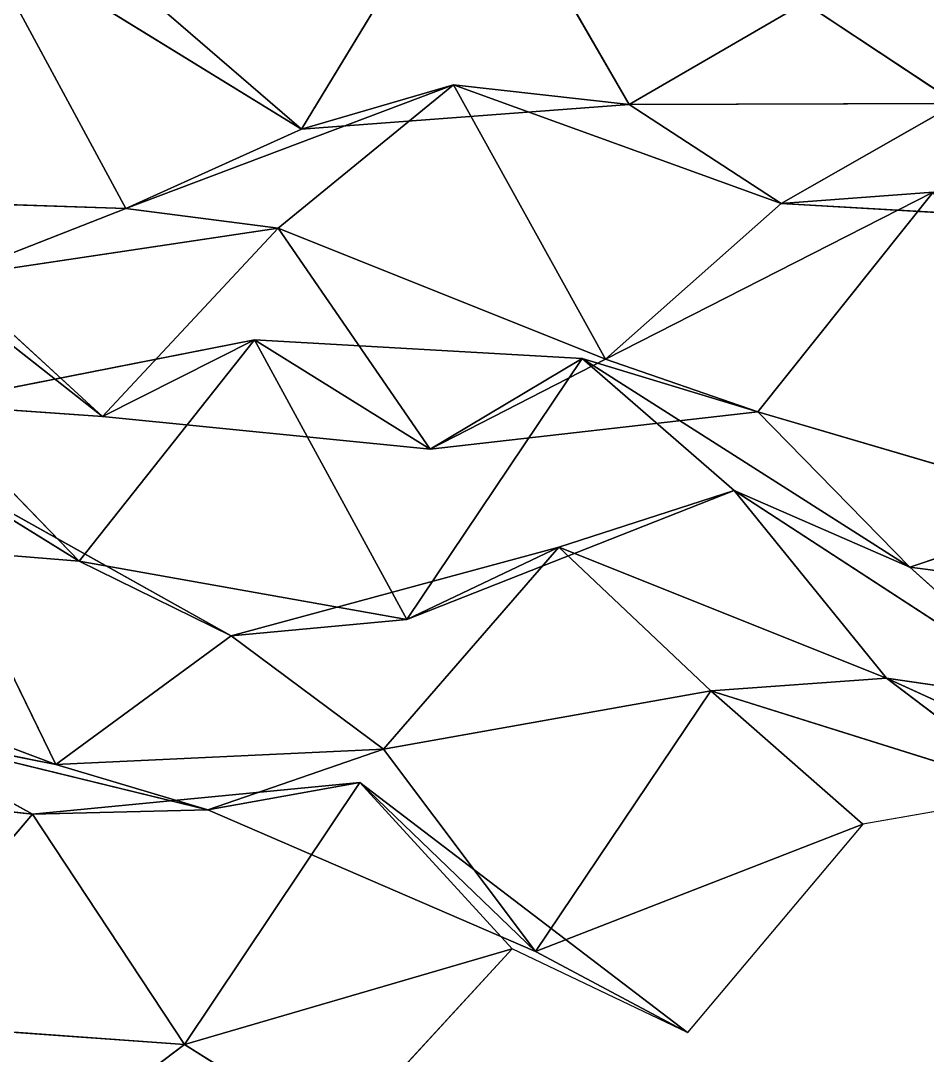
# Model space of a CAD drawing. Header units: metres. Extents: x -3703 to 431, y -1555 to 134.
# Drawn here: x -3202 to -3132.7, y -1477.3 to -1398.2 of the extents above; entities that cross this region are included whole.
import ezdxf

# ---------------------------------------------------------------- set-up
doc = ezdxf.new("R2010")
doc.units = ezdxf.units.M

msp = doc.modelspace()

# ---------------------------------------------------------------- linework, layer by layer
for p, q in [((-3167.1667, -1384.4323, -7152.6978), (-3180.5833, -1406.526, -7175.253)), ((-3180.5833, -1406.526, -7175.253), (-3167.1667, -1384.4323, -7152.6978)), ((-3167.1667, -1384.4323, -7152.6978), (-3155.5393, -1404.623, -7188.51)), ((-3155.5393, -1404.623, -7188.51), (-3167.1667, -1384.4323, -7152.6978)), ((-3180.5833, -1406.526, -7175.253), (-3205.6272, -1391.0928, -7165.8726)), ((-3205.6272, -1391.0928, -7165.8726), (-3193.9998, -1412.5881, -7201.3926)), ((-3193.9998, -1412.5881, -7201.3926), (-3205.6272, -1391.0928, -7165.8726)), ((-3205.6272, -1391.0928, -7165.8726), (-3180.5833, -1406.526, -7175.253)), ((-3192.2107, -1396.4636, -7137.1763), (-3180.5833, -1406.526, -7175.253)), ((-3180.5833, -1406.526, -7175.253), (-3192.2107, -1396.4636, -7137.1763)), ((-3142.1228, -1396.8628, -7162.7495), (-3155.5393, -1404.623, -7188.51)), ((-3155.5393, -1404.623, -7188.51), (-3142.1228, -1396.8628, -7162.7495)), ((-3142.1228, -1396.8628, -7162.7495), (-3130.4954, -1404.5444, -7201.3584)), ((-3130.4954, -1404.5444, -7201.3584), (-3142.1228, -1396.8628, -7162.7495)), ((-3168.9558, -1403.1141, -7216.3423), (-3193.9998, -1412.5881, -7201.3926)), ((-3193.9998, -1412.5881, -7201.3926), (-3168.9558, -1403.1141, -7216.3423)), ((-3168.9558, -1403.1141, -7216.3423), (-3182.372, -1414.0928, -7241.3833)), ((-3182.372, -1414.0928, -7241.3833), (-3168.9558, -1403.1141, -7216.3423)), ((-3180.5833, -1406.526, -7175.253), (-3168.9558, -1403.1141, -7216.3423)), ((-3168.9558, -1403.1141, -7216.3423), (-3180.5833, -1406.526, -7175.253)), ((-3155.5393, -1404.623, -7188.51), (-3168.9558, -1403.1141, -7216.3423)), ((-3143.9119, -1412.2, -7227.142), (-3168.9558, -1403.1141, -7216.3423)), ((-3168.9558, -1403.1141, -7216.3423), (-3155.5393, -1404.623, -7188.51)), ((-3168.9558, -1403.1141, -7216.3423), (-3157.3281, -1424.1038, -7251.976)), ((-3157.3281, -1424.1038, -7251.976), (-3168.9558, -1403.1141, -7216.3423)), ((-3168.9558, -1403.1141, -7216.3423), (-3143.9119, -1412.2, -7227.142)), ((-3155.5393, -1404.623, -7188.51), (-3180.5833, -1406.526, -7175.253)), ((-3180.5833, -1406.526, -7175.253), (-3155.5393, -1404.623, -7188.51)), ((-3130.4954, -1404.5444, -7201.3584), (-3155.5393, -1404.623, -7188.51)), ((-3155.5393, -1404.623, -7188.51), (-3130.4954, -1404.5444, -7201.3584)), ((-3155.5393, -1404.623, -7188.51), (-3143.9119, -1412.2, -7227.142)), ((-3143.9119, -1412.2, -7227.142), (-3155.5393, -1404.623, -7188.51)), ((-3130.4954, -1404.5444, -7201.3584), (-3143.9119, -1412.2, -7227.142)), ((-3143.9119, -1412.2, -7227.142), (-3130.4954, -1404.5444, -7201.3584)), ((-3180.5833, -1406.526, -7175.253), (-3193.9998, -1412.5881, -7201.3926)), ((-3193.9998, -1412.5881, -7201.3926), (-3180.5833, -1406.526, -7175.253)), ((-3195.7886, -1428.4863, -7265.66), (-3220.8325, -1408.8195, -7257.2266)), ((-3220.8325, -1408.8195, -7257.2266), (-3195.7886, -1428.4863, -7265.66)), ((-3132.2842, -1411.3434, -7267.6606), (-3157.3281, -1424.1038, -7251.976)), ((-3157.3281, -1424.1038, -7251.976), (-3132.2842, -1411.3434, -7267.6606)), ((-3132.2842, -1411.3434, -7267.6606), (-3145.7007, -1428.1268, -7291.403)), ((-3145.7007, -1428.1268, -7291.403), (-3132.2842, -1411.3434, -7267.6606)), ((-3143.9119, -1412.2, -7227.142), (-3132.2842, -1411.3434, -7267.6606)), ((-3132.2842, -1411.3434, -7267.6606), (-3143.9119, -1412.2, -7227.142)), ((-3193.9998, -1412.5881, -7201.3926), (-3219.0437, -1411.763, -7188.746)), ((-3219.0437, -1411.763, -7188.746), (-3193.9998, -1412.5881, -7201.3926)), ((-3143.9119, -1412.2, -7227.142), (-3157.3281, -1424.1038, -7251.976)), ((-3157.3281, -1424.1038, -7251.976), (-3143.9119, -1412.2, -7227.142)), ((-3118.868, -1413.6476, -7239.6494), (-3143.9119, -1412.2, -7227.142)), ((-3143.9119, -1412.2, -7227.142), (-3118.868, -1413.6476, -7239.6494)), ((-3193.9998, -1412.5881, -7201.3926), (-3207.416, -1417.841, -7227.714)), ((-3207.416, -1417.841, -7227.714), (-3193.9998, -1412.5881, -7201.3926)), ((-3193.9998, -1412.5881, -7201.3926), (-3182.372, -1414.0928, -7241.3833)), ((-3182.372, -1414.0928, -7241.3833), (-3193.9998, -1412.5881, -7201.3926)), ((-3182.372, -1414.0928, -7241.3833), (-3207.416, -1417.841, -7227.714)), ((-3207.416, -1417.841, -7227.714), (-3182.372, -1414.0928, -7241.3833)), ((-3182.372, -1414.0928, -7241.3833), (-3195.7886, -1428.4863, -7265.66)), ((-3195.7886, -1428.4863, -7265.66), (-3182.372, -1414.0928, -7241.3833)), ((-3157.3281, -1424.1038, -7251.976), (-3182.372, -1414.0928, -7241.3833)), ((-3182.372, -1414.0928, -7241.3833), (-3170.7446, -1430.9879, -7277.932)), ((-3170.7446, -1430.9879, -7277.932), (-3182.372, -1414.0928, -7241.3833)), ((-3182.372, -1414.0928, -7241.3833), (-3157.3281, -1424.1038, -7251.976)), ((-3207.416, -1417.841, -7227.714), (-3195.7886, -1428.4863, -7265.66)), ((-3195.7886, -1428.4863, -7265.66), (-3207.416, -1417.841, -7227.714)), ((-3184.161, -1422.6172, -7307.2993), (-3209.2048, -1427.5541, -7293.364)), ((-3209.2048, -1427.5541, -7293.364), (-3184.161, -1422.6172, -7307.2993)), ((-3184.161, -1422.6172, -7307.2993), (-3197.5774, -1439.5593, -7331.006)), ((-3197.5774, -1439.5593, -7331.006), (-3184.161, -1422.6172, -7307.2993)), ((-3195.7886, -1428.4863, -7265.66), (-3184.161, -1422.6172, -7307.2993)), ((-3184.161, -1422.6172, -7307.2993), (-3195.7886, -1428.4863, -7265.66)), ((-3170.7446, -1430.9879, -7277.932), (-3184.161, -1422.6172, -7307.2993)), ((-3159.117, -1424.0536, -7319.809), (-3184.161, -1422.6172, -7307.2993)), ((-3184.161, -1422.6172, -7307.2993), (-3170.7446, -1430.9879, -7277.932)), ((-3184.161, -1422.6172, -7307.2993), (-3172.5334, -1444.0096, -7342.8423)), ((-3172.5334, -1444.0096, -7342.8423), (-3184.161, -1422.6172, -7307.2993)), ((-3184.161, -1422.6172, -7307.2993), (-3159.117, -1424.0536, -7319.809)), ((-3159.117, -1424.0536, -7319.809), (-3172.5334, -1444.0096, -7342.8423)), ((-3172.5334, -1444.0096, -7342.8423), (-3159.117, -1424.0536, -7319.809)), ((-3170.7446, -1430.9879, -7277.932), (-3159.117, -1424.0536, -7319.809)), ((-3159.117, -1424.0536, -7319.809), (-3170.7446, -1430.9879, -7277.932)), ((-3157.3281, -1424.1038, -7251.976), (-3170.7446, -1430.9879, -7277.932)), ((-3170.7446, -1430.9879, -7277.932), (-3157.3281, -1424.1038, -7251.976)), ((-3145.7007, -1428.1268, -7291.403), (-3159.117, -1424.0536, -7319.809)), ((-3134.073, -1440.0182, -7329.0703), (-3159.117, -1424.0536, -7319.809)), ((-3159.117, -1424.0536, -7319.809), (-3145.7007, -1428.1268, -7291.403)), ((-3159.117, -1424.0536, -7319.809), (-3147.4895, -1434.1487, -7357.8784)), ((-3147.4895, -1434.1487, -7357.8784), (-3159.117, -1424.0536, -7319.809)), ((-3159.117, -1424.0536, -7319.809), (-3134.073, -1440.0182, -7329.0703)), ((-3157.3281, -1424.1038, -7251.976), (-3145.7007, -1428.1268, -7291.403)), ((-3145.7007, -1428.1268, -7291.403), (-3157.3281, -1424.1038, -7251.976)), ((-3195.7886, -1428.4863, -7265.66), (-3209.2048, -1427.5541, -7293.364)), ((-3209.2048, -1427.5541, -7293.364), (-3195.7886, -1428.4863, -7265.66)), ((-3209.2048, -1427.5541, -7293.364), (-3197.5774, -1439.5593, -7331.006)), ((-3197.5774, -1439.5593, -7331.006), (-3209.2048, -1427.5541, -7293.364)), ((-3145.7007, -1428.1268, -7291.403), (-3170.7446, -1430.9879, -7277.932)), ((-3170.7446, -1430.9879, -7277.932), (-3145.7007, -1428.1268, -7291.403)), ((-3120.6567, -1435.4927, -7302.587), (-3145.7007, -1428.1268, -7291.403)), ((-3145.7007, -1428.1268, -7291.403), (-3134.073, -1440.0182, -7329.0703)), ((-3134.073, -1440.0182, -7329.0703), (-3145.7007, -1428.1268, -7291.403)), ((-3145.7007, -1428.1268, -7291.403), (-3120.6567, -1435.4927, -7302.587)), ((-3170.7446, -1430.9879, -7277.932), (-3195.7886, -1428.4863, -7265.66)), ((-3195.7886, -1428.4863, -7265.66), (-3170.7446, -1430.9879, -7277.932)), ((-3197.5774, -1439.5593, -7331.006), (-3210.994, -1431.2631, -7360.3564)), ((-3185.95, -1445.27, -7370.0557), (-3210.994, -1431.2631, -7360.3564)), ((-3210.994, -1431.2631, -7360.3564), (-3197.5774, -1439.5593, -7331.006)), ((-3210.994, -1431.2631, -7360.3564), (-3199.3662, -1455.0947, -7395.3545)), ((-3199.3662, -1455.0947, -7395.3545), (-3210.994, -1431.2631, -7360.3564)), ((-3210.994, -1431.2631, -7360.3564), (-3185.95, -1445.27, -7370.0557)), ((-3147.4895, -1434.1487, -7357.8784), (-3172.5334, -1444.0096, -7342.8423)), ((-3172.5334, -1444.0096, -7342.8423), (-3147.4895, -1434.1487, -7357.8784)), ((-3147.4895, -1434.1487, -7357.8784), (-3160.906, -1438.4863, -7384.404)), ((-3160.906, -1438.4863, -7384.404), (-3147.4895, -1434.1487, -7357.8784)), ((-3134.073, -1440.0182, -7329.0703), (-3147.4895, -1434.1487, -7357.8784)), ((-3122.4456, -1450.4674, -7367.0605), (-3147.4895, -1434.1487, -7357.8784)), ((-3147.4895, -1434.1487, -7357.8784), (-3134.073, -1440.0182, -7329.0703)), ((-3147.4895, -1434.1487, -7357.8784), (-3135.862, -1448.4913, -7394.9976)), ((-3135.862, -1448.4913, -7394.9976), (-3147.4895, -1434.1487, -7357.8784)), ((-3147.4895, -1434.1487, -7357.8784), (-3122.4456, -1450.4674, -7367.0605)), ((-3120.6567, -1435.4927, -7302.587), (-3134.073, -1440.0182, -7329.0703)), ((-3134.073, -1440.0182, -7329.0703), (-3120.6567, -1435.4927, -7302.587)), ((-3197.5774, -1439.5593, -7331.006), (-3222.6213, -1437.5109, -7318.633)), ((-3222.6213, -1437.5109, -7318.633), (-3197.5774, -1439.5593, -7331.006)), ((-3160.906, -1438.4863, -7384.404), (-3185.95, -1445.27, -7370.0557)), ((-3185.95, -1445.27, -7370.0557), (-3160.906, -1438.4863, -7384.404)), ((-3160.906, -1438.4863, -7384.404), (-3174.3223, -1453.9323, -7408.446)), ((-3174.3223, -1453.9323, -7408.446), (-3160.906, -1438.4863, -7384.404)), ((-3172.5334, -1444.0096, -7342.8423), (-3160.906, -1438.4863, -7384.404)), ((-3160.906, -1438.4863, -7384.404), (-3172.5334, -1444.0096, -7342.8423)), ((-3135.862, -1448.4913, -7394.9976), (-3160.906, -1438.4863, -7384.404)), ((-3160.906, -1438.4863, -7384.404), (-3149.2783, -1449.4792, -7422.2725)), ((-3149.2783, -1449.4792, -7422.2725), (-3160.906, -1438.4863, -7384.404)), ((-3160.906, -1438.4863, -7384.404), (-3135.862, -1448.4913, -7394.9976)), ((-3172.5334, -1444.0096, -7342.8423), (-3197.5774, -1439.5593, -7331.006)), ((-3197.5774, -1439.5593, -7331.006), (-3185.95, -1445.27, -7370.0557)), ((-3185.95, -1445.27, -7370.0557), (-3197.5774, -1439.5593, -7331.006)), ((-3197.5774, -1439.5593, -7331.006), (-3172.5334, -1444.0096, -7342.8423)), ((-3109.029, -1443.2855, -7341.1714), (-3134.073, -1440.0182, -7329.0703)), ((-3134.073, -1440.0182, -7329.0703), (-3122.4456, -1450.4674, -7367.0605)), ((-3122.4456, -1450.4674, -7367.0605), (-3134.073, -1440.0182, -7329.0703)), ((-3134.073, -1440.0182, -7329.0703), (-3109.029, -1443.2855, -7341.1714)), ((-3172.5334, -1444.0096, -7342.8423), (-3185.95, -1445.27, -7370.0557)), ((-3185.95, -1445.27, -7370.0557), (-3172.5334, -1444.0096, -7342.8423)), ((-3185.95, -1445.27, -7370.0557), (-3199.3662, -1455.0947, -7395.3545)), ((-3199.3662, -1455.0947, -7395.3545), (-3185.95, -1445.27, -7370.0557)), ((-3185.95, -1445.27, -7370.0557), (-3174.3223, -1453.9323, -7408.446)), ((-3174.3223, -1453.9323, -7408.446), (-3185.95, -1445.27, -7370.0557)), ((-3199.3662, -1455.0947, -7395.3545), (-3224.4102, -1445.6719, -7384.6304)), ((-3224.4102, -1445.6719, -7384.6304), (-3199.3662, -1455.0947, -7395.3545)), ((-3135.862, -1448.4913, -7394.9976), (-3149.2783, -1449.4792, -7422.2725)), ((-3149.2783, -1449.4792, -7422.2725), (-3135.862, -1448.4913, -7394.9976)), ((-3122.4456, -1450.4674, -7367.0605), (-3135.862, -1448.4913, -7394.9976)), ((-3110.818, -1459.9589, -7405.2646), (-3135.862, -1448.4913, -7394.9976)), ((-3135.862, -1448.4913, -7394.9976), (-3122.4456, -1450.4674, -7367.0605)), ((-3135.862, -1448.4913, -7394.9976), (-3124.2344, -1457.326, -7433.349)), ((-3124.2344, -1457.326, -7433.349), (-3135.862, -1448.4913, -7394.9976)), ((-3135.862, -1448.4913, -7394.9976), (-3110.818, -1459.9589, -7405.2646)), ((-3149.2783, -1449.4792, -7422.2725), (-3174.3223, -1453.9323, -7408.446)), ((-3174.3223, -1453.9323, -7408.446), (-3149.2783, -1449.4792, -7422.2725)), ((-3149.2783, -1449.4792, -7422.2725), (-3162.6948, -1469.4049, -7445.3125)), ((-3162.6948, -1469.4049, -7445.3125), (-3149.2783, -1449.4792, -7422.2725)), ((-3124.2344, -1457.326, -7433.349), (-3149.2783, -1449.4792, -7422.2725)), ((-3149.2783, -1449.4792, -7422.2725), (-3137.651, -1459.6642, -7460.322)), ((-3137.651, -1459.6642, -7460.322), (-3149.2783, -1449.4792, -7422.2725)), ((-3149.2783, -1449.4792, -7422.2725), (-3124.2344, -1457.326, -7433.349)), ((-3199.3662, -1455.0947, -7395.3545), (-3212.7827, -1452.4641, -7423.438)), ((-3187.7388, -1458.569, -7434.9043), (-3212.7827, -1452.4641, -7423.438)), ((-3212.7827, -1452.4641, -7423.438), (-3199.3662, -1455.0947, -7395.3545)), ((-3212.7827, -1452.4641, -7423.438), (-3201.1553, -1458.8953, -7462.3267)), ((-3201.1553, -1458.8953, -7462.3267), (-3212.7827, -1452.4641, -7423.438)), ((-3212.7827, -1452.4641, -7423.438), (-3187.7388, -1458.569, -7434.9043)), ((-3174.3223, -1453.9323, -7408.446), (-3199.3662, -1455.0947, -7395.3545)), ((-3199.3662, -1455.0947, -7395.3545), (-3174.3223, -1453.9323, -7408.446)), ((-3174.3223, -1453.9323, -7408.446), (-3187.7388, -1458.569, -7434.9043)), ((-3187.7388, -1458.569, -7434.9043), (-3174.3223, -1453.9323, -7408.446)), ((-3174.3223, -1453.9323, -7408.446), (-3162.6948, -1469.4049, -7445.3125)), ((-3162.6948, -1469.4049, -7445.3125), (-3174.3223, -1453.9323, -7408.446)), ((-3199.3662, -1455.0947, -7395.3545), (-3187.7388, -1458.569, -7434.9043)), ((-3187.7388, -1458.569, -7434.9043), (-3199.3662, -1455.0947, -7395.3545)), ((-3201.1553, -1458.8953, -7462.3267), (-3226.1992, -1456.1876, -7450.101)), ((-3226.1992, -1456.1876, -7450.101), (-3201.1553, -1458.8953, -7462.3267)), ((-3176.1113, -1456.4792, -7475.698), (-3201.1553, -1458.8953, -7462.3267)), ((-3201.1553, -1458.8953, -7462.3267), (-3176.1113, -1456.4792, -7475.698)), ((-3176.1113, -1456.4792, -7475.698), (-3189.5276, -1476.5232, -7498.7114)), ((-3189.5276, -1476.5232, -7498.7114), (-3176.1113, -1456.4792, -7475.698)), ((-3187.7388, -1458.569, -7434.9043), (-3176.1113, -1456.4792, -7475.698)), ((-3176.1113, -1456.4792, -7475.698), (-3187.7388, -1458.569, -7434.9043)), ((-3162.6948, -1469.4049, -7445.3125), (-3176.1113, -1456.4792, -7475.698)), ((-3151.0674, -1475.5924, -7484.2554), (-3176.1113, -1456.4792, -7475.698)), ((-3176.1113, -1456.4792, -7475.698), (-3162.6948, -1469.4049, -7445.3125)), ((-3176.1113, -1456.4792, -7475.698), (-3164.4836, -1469.2146, -7513.177)), ((-3164.4836, -1469.2146, -7513.177), (-3176.1113, -1456.4792, -7475.698)), ((-3176.1113, -1456.4792, -7475.698), (-3151.0674, -1475.5924, -7484.2554)), ((-3124.2344, -1457.326, -7433.349), (-3137.651, -1459.6642, -7460.322)), ((-3201.1553, -1458.8953, -7462.3267), (-3214.5715, -1474.7175, -7486.284)), ((-3214.5715, -1474.7175, -7486.284), (-3201.1553, -1458.8953, -7462.3267)), ((-3187.7388, -1458.569, -7434.9043), (-3201.1553, -1458.8953, -7462.3267)), ((-3201.1553, -1458.8953, -7462.3267), (-3187.7388, -1458.569, -7434.9043)), ((-3201.1553, -1458.8953, -7462.3267), (-3189.5276, -1476.5232, -7498.7114)), ((-3189.5276, -1476.5232, -7498.7114), (-3201.1553, -1458.8953, -7462.3267)), ((-3162.6948, -1469.4049, -7445.3125), (-3187.7388, -1458.569, -7434.9043)), ((-3187.7388, -1458.569, -7434.9043), (-3162.6948, -1469.4049, -7445.3125)), ((-3137.651, -1459.6642, -7460.322), (-3162.6948, -1469.4049, -7445.3125)), ((-3162.6948, -1469.4049, -7445.3125), (-3137.651, -1459.6642, -7460.322)), ((-3137.651, -1459.6642, -7460.322), (-3151.0674, -1475.5924, -7484.2554)), ((-3164.4836, -1469.2146, -7513.177), (-3189.5276, -1476.5232, -7498.7114)), ((-3189.5276, -1476.5232, -7498.7114), (-3164.4836, -1469.2146, -7513.177)), ((-3164.4836, -1469.2146, -7513.177), (-3177.9001, -1483.8224, -7537.4062)), ((-3151.0674, -1475.5924, -7484.2554), (-3164.4836, -1469.2146, -7513.177)), ((-3162.6948, -1469.4049, -7445.3125), (-3151.0674, -1475.5924, -7484.2554)), ((-3151.0674, -1475.5924, -7484.2554), (-3162.6948, -1469.4049, -7445.3125)), ((-3189.5276, -1476.5232, -7498.7114), (-3214.5715, -1474.7175, -7486.284)), ((-3214.5715, -1474.7175, -7486.284), (-3189.5276, -1476.5232, -7498.7114)), ((-3189.5276, -1476.5232, -7498.7114), (-3202.944, -1486.6082, -7523.952)), ((-3202.944, -1486.6082, -7523.952), (-3189.5276, -1476.5232, -7498.7114)), ((-3189.5276, -1476.5232, -7498.7114), (-3177.9001, -1483.8224, -7537.4062)), ((-3177.9001, -1483.8224, -7537.4062), (-3189.5276, -1476.5232, -7498.7114))]:
    msp.add_line(p, q)
for points in [[(-3180.5833, -1406.526, -7175.253), (-3192.2107, -1396.4636, -7137.1763), (-3167.1667, -1384.4323, -7152.6978), (-3167.1667, -1384.4321, -7152.6978)], [(-3167.1667, -1384.4323, -7152.6978), (-3155.5393, -1404.623, -7188.51), (-3180.5833, -1406.526, -7175.253), (-3180.5833, -1406.5259, -7175.253)], [(-3155.5393, -1404.623, -7188.51), (-3167.1667, -1384.4323, -7152.6978), (-3142.1228, -1396.8628, -7162.7495), (-3142.1228, -1396.8627, -7162.7495)], [(-3205.6272, -1391.0928, -7165.8726), (-3193.9998, -1412.5881, -7201.3926), (-3219.0437, -1411.763, -7188.746), (-3219.0437, -1411.7628, -7188.746)], [(-3192.2107, -1396.4636, -7137.1763), (-3180.5833, -1406.526, -7175.253), (-3205.6272, -1391.0928, -7165.8726), (-3205.6272, -1391.0927, -7165.8726)], [(-3193.9998, -1412.5881, -7201.3926), (-3205.6272, -1391.0928, -7165.8726), (-3180.5833, -1406.526, -7175.253), (-3180.5833, -1406.5259, -7175.253)], [(-3130.4954, -1404.5444, -7201.3584), (-3142.1228, -1396.8628, -7162.7495), (-3117.0789, -1395.061, -7175.9834), (-3117.0789, -1395.0609, -7175.9834)], [(-3142.1228, -1396.8628, -7162.7495), (-3130.4954, -1404.5444, -7201.3584), (-3155.5393, -1404.623, -7188.51), (-3155.5393, -1404.6229, -7188.51)], [(-3182.372, -1414.0928, -7241.3833), (-3193.9998, -1412.5881, -7201.3926), (-3168.9558, -1403.1141, -7216.3423), (-3168.9558, -1403.114, -7216.3423)], [(-3180.5833, -1406.526, -7175.253), (-3168.9558, -1403.1141, -7216.3423), (-3193.9998, -1412.5881, -7201.3926), (-3193.9998, -1412.588, -7201.3926)], [(-3168.9558, -1403.1141, -7216.3423), (-3157.3281, -1424.1038, -7251.976), (-3182.372, -1414.0928, -7241.3833), (-3182.372, -1414.0927, -7241.3833)], [(-3168.9558, -1403.1141, -7216.3423), (-3180.5833, -1406.526, -7175.253), (-3155.5393, -1404.623, -7188.51), (-3155.5393, -1404.6229, -7188.51)], [(-3155.5393, -1404.623, -7188.51), (-3143.9119, -1412.2, -7227.142), (-3168.9558, -1403.1141, -7216.3423), (-3168.9558, -1403.114, -7216.3423)], [(-3157.3281, -1424.1038, -7251.976), (-3168.9558, -1403.1141, -7216.3423), (-3143.9119, -1412.2, -7227.142), (-3143.9119, -1412.1998, -7227.142)], [(-3143.9119, -1412.2, -7227.142), (-3155.5393, -1404.623, -7188.51), (-3130.4954, -1404.5444, -7201.3584), (-3130.4954, -1404.5443, -7201.3584)], [(-3130.4954, -1404.5444, -7201.3584), (-3118.868, -1413.6476, -7239.6494), (-3143.9119, -1412.2, -7227.142), (-3143.9119, -1412.1998, -7227.142)], [(-3207.416, -1417.841, -7227.714), (-3195.7886, -1428.4863, -7265.66), (-3220.8325, -1408.8195, -7257.2266), (-3220.8325, -1408.8193, -7257.2266)], [(-3209.2048, -1427.5541, -7293.364), (-3220.8325, -1408.8195, -7257.2266), (-3195.7886, -1428.4863, -7265.66), (-3195.7886, -1428.4862, -7265.66)], [(-3145.7007, -1428.1268, -7291.403), (-3157.3281, -1424.1038, -7251.976), (-3132.2842, -1411.3434, -7267.6606), (-3132.2842, -1411.3433, -7267.6606)], [(-3143.9119, -1412.2, -7227.142), (-3132.2842, -1411.3434, -7267.6606), (-3157.3281, -1424.1038, -7251.976), (-3157.3281, -1424.1036, -7251.976)], [(-3132.2842, -1411.3434, -7267.6606), (-3120.6567, -1435.4927, -7302.587), (-3145.7007, -1428.1268, -7291.403), (-3145.7007, -1428.1267, -7291.403)], [(-3132.2842, -1411.3434, -7267.6606), (-3143.9119, -1412.2, -7227.142), (-3118.868, -1413.6476, -7239.6494), (-3118.868, -1413.6475, -7239.6494)], [(-3207.416, -1417.841, -7227.714), (-3219.0437, -1411.763, -7188.746), (-3193.9998, -1412.5881, -7201.3926), (-3193.9998, -1412.588, -7201.3926)], [(-3193.9998, -1412.5881, -7201.3926), (-3182.372, -1414.0928, -7241.3833), (-3207.416, -1417.841, -7227.714), (-3207.416, -1417.8408, -7227.714)], [(-3195.7886, -1428.4863, -7265.66), (-3207.416, -1417.841, -7227.714), (-3182.372, -1414.0928, -7241.3833), (-3182.372, -1414.0927, -7241.3833)], [(-3182.372, -1414.0928, -7241.3833), (-3170.7446, -1430.9879, -7277.932), (-3195.7886, -1428.4863, -7265.66), (-3195.7886, -1428.4862, -7265.66)], [(-3170.7446, -1430.9879, -7277.932), (-3182.372, -1414.0928, -7241.3833), (-3157.3281, -1424.1038, -7251.976), (-3157.3281, -1424.1036, -7251.976)], [(-3197.5774, -1439.5593, -7331.006), (-3209.2048, -1427.5541, -7293.364), (-3184.161, -1422.6172, -7307.2993), (-3184.161, -1422.6171, -7307.2993)], [(-3195.7886, -1428.4863, -7265.66), (-3184.161, -1422.6172, -7307.2993), (-3209.2048, -1427.5541, -7293.364), (-3209.2048, -1427.554, -7293.364)], [(-3184.161, -1422.6172, -7307.2993), (-3172.5334, -1444.0096, -7342.8423), (-3197.5774, -1439.5593, -7331.006), (-3197.5774, -1439.5592, -7331.006)], [(-3184.161, -1422.6172, -7307.2993), (-3195.7886, -1428.4863, -7265.66), (-3170.7446, -1430.9879, -7277.932), (-3170.7446, -1430.9878, -7277.932)], [(-3170.7446, -1430.9879, -7277.932), (-3159.117, -1424.0536, -7319.809), (-3184.161, -1422.6172, -7307.2993), (-3184.161, -1422.6171, -7307.2993)], [(-3172.5334, -1444.0096, -7342.8423), (-3184.161, -1422.6172, -7307.2993), (-3159.117, -1424.0536, -7319.809), (-3159.117, -1424.0535, -7319.809)], [(-3159.117, -1424.0536, -7319.809), (-3147.4895, -1434.1487, -7357.8784), (-3172.5334, -1444.0096, -7342.8423), (-3172.5334, -1444.0095, -7342.8423)], [(-3159.117, -1424.0536, -7319.809), (-3170.7446, -1430.9879, -7277.932), (-3145.7007, -1428.1268, -7291.403), (-3145.7007, -1428.1267, -7291.403)], [(-3157.3281, -1424.1038, -7251.976), (-3145.7007, -1428.1268, -7291.403), (-3170.7446, -1430.9879, -7277.932), (-3170.7446, -1430.9878, -7277.932)], [(-3145.7007, -1428.1268, -7291.403), (-3134.073, -1440.0182, -7329.0703), (-3159.117, -1424.0536, -7319.809), (-3159.117, -1424.0535, -7319.809)], [(-3147.4895, -1434.1487, -7357.8784), (-3159.117, -1424.0536, -7319.809), (-3134.073, -1440.0182, -7329.0703), (-3134.073, -1440.0181, -7329.0703)], [(-3209.2048, -1427.5541, -7293.364), (-3197.5774, -1439.5593, -7331.006), (-3222.6213, -1437.5109, -7318.633), (-3222.6213, -1437.5107, -7318.633)], [(-3134.073, -1440.0182, -7329.0703), (-3145.7007, -1428.1268, -7291.403), (-3120.6567, -1435.4927, -7302.587), (-3120.6567, -1435.4926, -7302.587)], [(-3210.994, -1431.2631, -7360.3564), (-3199.3662, -1455.0947, -7395.3545), (-3224.4102, -1445.6719, -7384.6304), (-3224.4102, -1445.6718, -7384.6304)], [(-3210.994, -1431.2631, -7360.3564), (-3222.6213, -1437.5109, -7318.633), (-3197.5774, -1439.5593, -7331.006), (-3197.5774, -1439.5592, -7331.006)], [(-3197.5774, -1439.5593, -7331.006), (-3185.95, -1445.27, -7370.0557), (-3210.994, -1431.2631, -7360.3564), (-3210.994, -1431.263, -7360.3564)], [(-3199.3662, -1455.0947, -7395.3545), (-3210.994, -1431.2631, -7360.3564), (-3185.95, -1445.27, -7370.0557), (-3185.95, -1445.2699, -7370.0557)], [(-3160.906, -1438.4863, -7384.404), (-3172.5334, -1444.0096, -7342.8423), (-3147.4895, -1434.1487, -7357.8784), (-3147.4895, -1434.1486, -7357.8784)], [(-3147.4895, -1434.1487, -7357.8784), (-3135.862, -1448.4913, -7394.9976), (-3160.906, -1438.4863, -7384.404), (-3160.906, -1438.4862, -7384.404)], [(-3134.073, -1440.0182, -7329.0703), (-3122.4456, -1450.4674, -7367.0605), (-3147.4895, -1434.1487, -7357.8784), (-3147.4895, -1434.1486, -7357.8784)], [(-3135.862, -1448.4913, -7394.9976), (-3147.4895, -1434.1487, -7357.8784), (-3122.4456, -1450.4674, -7367.0605), (-3122.4456, -1450.4673, -7367.0605)], [(-3120.6567, -1435.4927, -7302.587), (-3109.029, -1443.2855, -7341.1714), (-3134.073, -1440.0182, -7329.0703), (-3134.073, -1440.0181, -7329.0703)], [(-3174.3223, -1453.9323, -7408.446), (-3185.95, -1445.27, -7370.0557), (-3160.906, -1438.4863, -7384.404), (-3160.906, -1438.4862, -7384.404)], [(-3172.5334, -1444.0096, -7342.8423), (-3160.906, -1438.4863, -7384.404), (-3185.95, -1445.27, -7370.0557), (-3185.95, -1445.2699, -7370.0557)], [(-3160.906, -1438.4863, -7384.404), (-3149.2783, -1449.4792, -7422.2725), (-3174.3223, -1453.9323, -7408.446), (-3174.3223, -1453.9321, -7408.446)], [(-3149.2783, -1449.4792, -7422.2725), (-3160.906, -1438.4863, -7384.404), (-3135.862, -1448.4913, -7394.9976), (-3135.862, -1448.4912, -7394.9976)], [(-3185.95, -1445.27, -7370.0557), (-3197.5774, -1439.5593, -7331.006), (-3172.5334, -1444.0096, -7342.8423), (-3172.5334, -1444.0095, -7342.8423)], [(-3122.4456, -1450.4674, -7367.0605), (-3134.073, -1440.0182, -7329.0703), (-3109.029, -1443.2855, -7341.1714), (-3109.029, -1443.2854, -7341.1714)], [(-3185.95, -1445.27, -7370.0557), (-3174.3223, -1453.9323, -7408.446), (-3199.3662, -1455.0947, -7395.3545), (-3199.3662, -1455.0946, -7395.3545)], [(-3212.7827, -1452.4641, -7423.438), (-3224.4102, -1445.6719, -7384.6304), (-3199.3662, -1455.0947, -7395.3545), (-3199.3662, -1455.0946, -7395.3545)], [(-3135.862, -1448.4913, -7394.9976), (-3124.2344, -1457.326, -7433.349), (-3149.2783, -1449.4792, -7422.2725), (-3149.2783, -1449.4791, -7422.2725)], [(-3122.4456, -1450.4674, -7367.0605), (-3110.818, -1459.9589, -7405.2646), (-3135.862, -1448.4913, -7394.9976), (-3135.862, -1448.4912, -7394.9976)], [(-3124.2344, -1457.326, -7433.349), (-3135.862, -1448.4913, -7394.9976), (-3110.818, -1459.9589, -7405.2646), (-3110.818, -1459.9587, -7405.2646)], [(-3162.6948, -1469.4049, -7445.3125), (-3174.3223, -1453.9323, -7408.446), (-3149.2783, -1449.4792, -7422.2725), (-3149.2783, -1449.4791, -7422.2725)], [(-3149.2783, -1449.4792, -7422.2725), (-3137.651, -1459.6642, -7460.322), (-3162.6948, -1469.4049, -7445.3125), (-3162.6948, -1469.4048, -7445.3125)], [(-3137.651, -1459.6642, -7460.322), (-3149.2783, -1449.4792, -7422.2725), (-3124.2344, -1457.326, -7433.349), (-3124.2344, -1457.3259, -7433.349)], [(-3212.7827, -1452.4641, -7423.438), (-3201.1553, -1458.8953, -7462.3267), (-3226.1992, -1456.1876, -7450.101), (-3226.1992, -1456.1875, -7450.101)], [(-3199.3662, -1455.0947, -7395.3545), (-3187.7388, -1458.569, -7434.9043), (-3212.7827, -1452.4641, -7423.438), (-3212.7827, -1452.464, -7423.438)], [(-3201.1553, -1458.8953, -7462.3267), (-3212.7827, -1452.4641, -7423.438), (-3187.7388, -1458.569, -7434.9043), (-3187.7388, -1458.5688, -7434.9043)], [(-3187.7388, -1458.569, -7434.9043), (-3199.3662, -1455.0947, -7395.3545), (-3174.3223, -1453.9323, -7408.446), (-3174.3223, -1453.9321, -7408.446)], [(-3174.3223, -1453.9323, -7408.446), (-3162.6948, -1469.4049, -7445.3125), (-3187.7388, -1458.569, -7434.9043), (-3187.7388, -1458.5688, -7434.9043)], [(-3214.5715, -1474.7175, -7486.284), (-3226.1992, -1456.1876, -7450.101), (-3201.1553, -1458.8953, -7462.3267), (-3201.1553, -1458.8951, -7462.3267)], [(-3189.5276, -1476.5232, -7498.7114), (-3201.1553, -1458.8953, -7462.3267), (-3176.1113, -1456.4792, -7475.698), (-3176.1113, -1456.4791, -7475.698)], [(-3187.7388, -1458.569, -7434.9043), (-3176.1113, -1456.4792, -7475.698), (-3201.1553, -1458.8953, -7462.3267), (-3201.1553, -1458.8951, -7462.3267)], [(-3176.1113, -1456.4792, -7475.698), (-3164.4836, -1469.2146, -7513.177), (-3189.5276, -1476.5232, -7498.7114), (-3189.5276, -1476.5231, -7498.7114)], [(-3176.1113, -1456.4792, -7475.698), (-3187.7388, -1458.569, -7434.9043), (-3162.6948, -1469.4049, -7445.3125), (-3162.6948, -1469.4048, -7445.3125)], [(-3162.6948, -1469.4049, -7445.3125), (-3151.0674, -1475.5924, -7484.2554), (-3176.1113, -1456.4792, -7475.698), (-3176.1113, -1456.4791, -7475.698)], [(-3164.4836, -1469.2146, -7513.177), (-3176.1113, -1456.4792, -7475.698), (-3151.0674, -1475.5924, -7484.2554), (-3151.0674, -1475.5923, -7484.2554)], [(-3201.1553, -1458.8953, -7462.3267), (-3189.5276, -1476.5232, -7498.7114), (-3214.5715, -1474.7175, -7486.284), (-3214.5715, -1474.7174, -7486.284)], [(-3151.0674, -1475.5924, -7484.2554), (-3162.6948, -1469.4049, -7445.3125), (-3137.651, -1459.6642, -7460.322), (-3137.651, -1459.6641, -7460.322)], [(-3177.9001, -1483.8224, -7537.4062), (-3189.5276, -1476.5232, -7498.7114), (-3164.4836, -1469.2146, -7513.177), (-3164.4836, -1469.2145, -7513.177)], [(-3202.944, -1486.6082, -7523.952), (-3214.5715, -1474.7175, -7486.284), (-3189.5276, -1476.5232, -7498.7114), (-3189.5276, -1476.5231, -7498.7114)], [(-3189.5276, -1476.5232, -7498.7114), (-3177.9001, -1483.8224, -7537.4062), (-3202.944, -1486.6082, -7523.952), (-3202.944, -1486.608, -7523.952)]]:
    msp.add_3dface(points)

doc.saveas('drawing.dxf')
